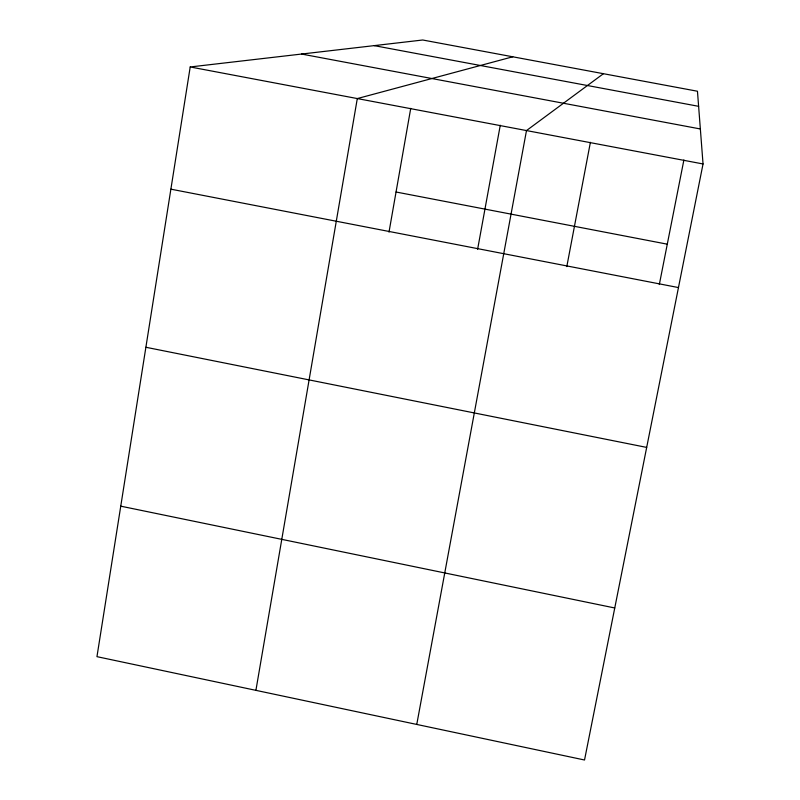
<?xml version="1.0" encoding="UTF-8"?>
<svg xmlns="http://www.w3.org/2000/svg" width="800" height="800" viewBox="0 0 800 800"><rect width="100%" height="100%" fill="white"/><g stroke="black" fill="none" stroke-linecap="round" stroke-linejoin="round"><path stroke-width="1.2" d="M190.21 66.96L96.96 656.66L584.53 760L703.04 163.96L697.46 91.24L422.73 40L190.21 66.96L703.04 163.96M255.91 690.35L357.3 98.57L512.78 56.79M389 232.13L410.73 108.36M477.61 249.31L500.27 125.26M416.76 724.44L526.49 130.57L603.43 73.7M566.8 266.6L590.4 142.31M659.32 284.54L683.89 159.99M374.18 45.63L698.62 106.32M301.58 54.05L700.36 128.97M396.05 192.01L667.28 244.18M170.89 189.17L678.47 287.57M145.89 347.27L646.68 447.41M120.76 506.17L614.75 607.98"/></g></svg>
